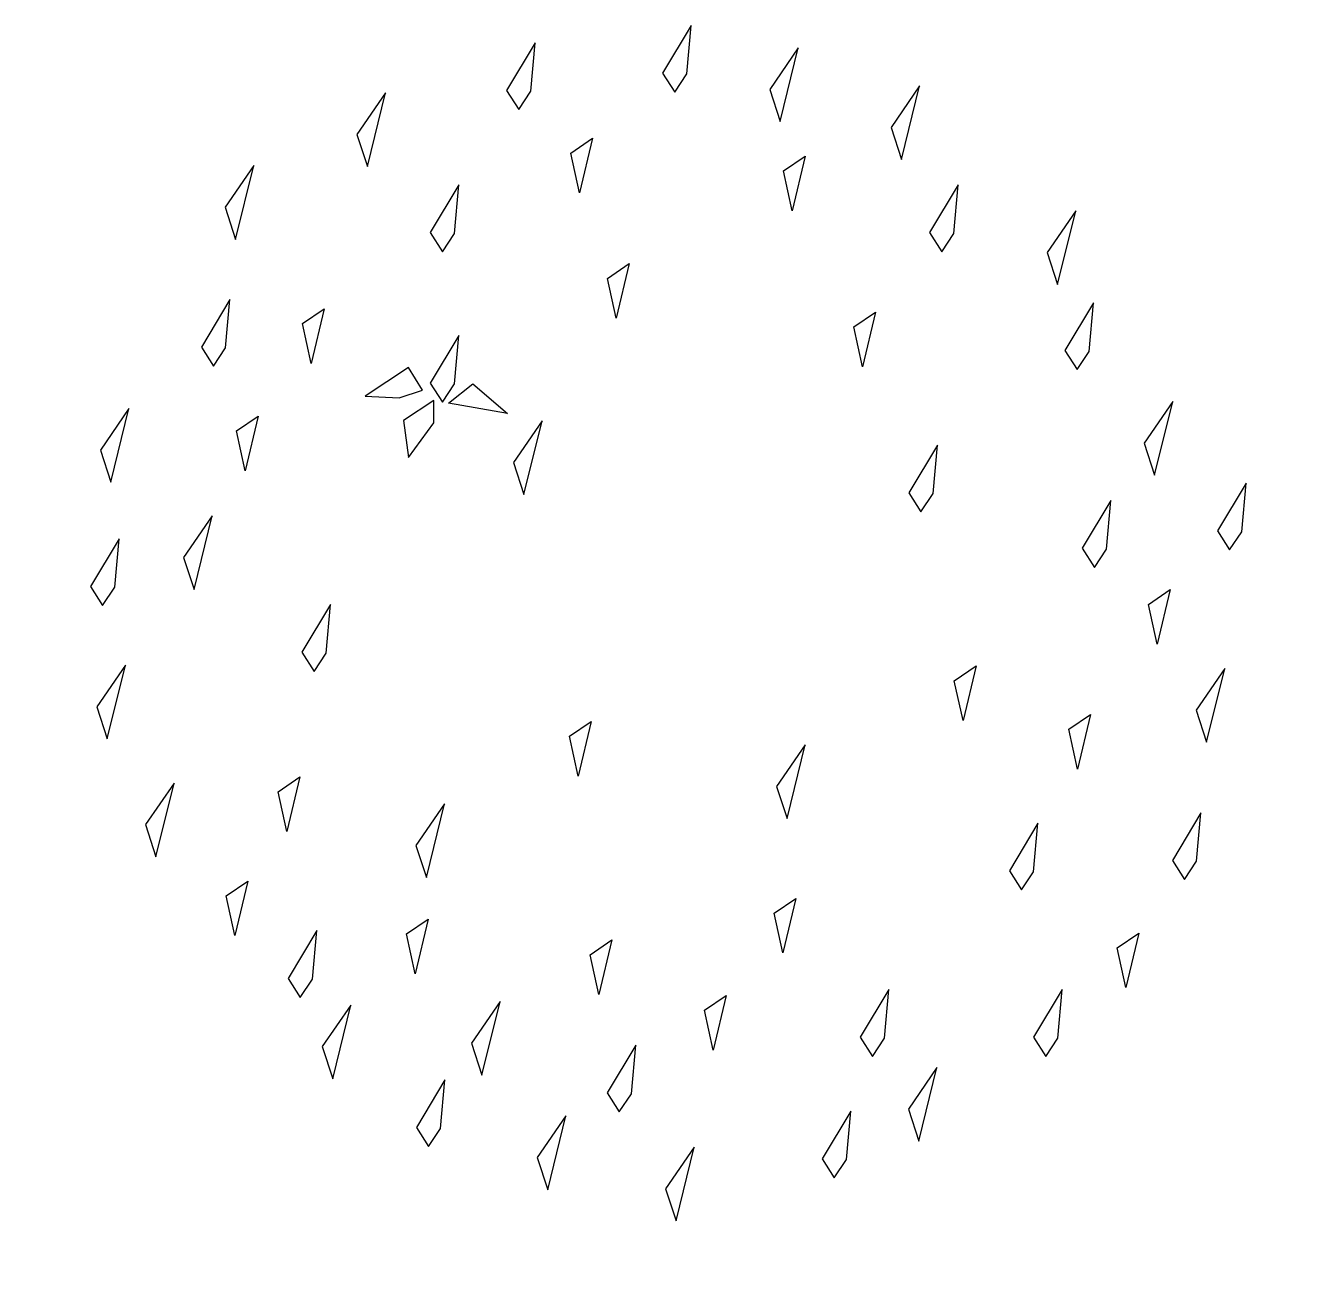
# Model space of a CAD drawing. Extents: x 574 to 1639, y 594 to 1638.
import ezdxf

# ---------------------------------------------------------------- set-up
doc = ezdxf.new("R2010")
doc.units = 0
doc.header["$MEASUREMENT"] = 0
doc.layers.get('0').update_dxf_attribs({"linetype": 'CONTINUOUS'})
doc.layers.add('ADD_LINE', color=7, linetype='CONTINUOUS')

# ---------------------------------------------------------------- blocks, each defined once
blk = doc.blocks.new('*U0')
at = {"layer": 'ADD_LINE', "color": 1, "linetype": 'Continuous', "flags": 128}
blk.add_lwpolyline([(937.673822, 1504.063851), (913.64957, 1464.02343), (923.841677, 1448.007261), (934.033784, 1463.295422), (937.673822, 1504.063851)], close=True, dxfattribs=at)
blk = doc.blocks.new('*U1')
at = {"layer": 'ADD_LINE', "color": 1, "linetype": 'Continuous', "flags": 128}
blk.add_lwpolyline([(1001.738496, 1623.457105), (977.714243, 1583.416685), (987.90635, 1567.400516), (998.098457, 1582.688677), (1001.738496, 1623.457105)], close=True, dxfattribs=at)
blk = doc.blocks.new('*U2')
at = {"layer": 'ADD_LINE', "color": 1, "linetype": 'Continuous', "flags": 128}
blk.add_lwpolyline([(1132.779873, 1638.017258), (1108.75562, 1597.976838), (1118.947727, 1581.960669), (1129.139835, 1597.24883), (1132.779873, 1638.017258)], close=True, dxfattribs=at)
blk = doc.blocks.new('*U3')
at = {"layer": 'ADD_LINE', "color": 1, "linetype": 'Continuous', "flags": 128}
blk.add_lwpolyline([(1560.848372, 976.986311), (1536.824119, 936.94589), (1547.016227, 920.929722), (1557.208334, 936.217882), (1560.848372, 976.986311)], close=True, dxfattribs=at)
blk = doc.blocks.new('*U4')
at = {"layer": 'ADD_LINE', "color": 1, "linetype": 'Continuous', "flags": 128}
blk.add_lwpolyline([(1298.765617, 828.47275), (1274.741365, 788.432329), (1284.933472, 772.416161), (1295.125579, 787.704321), (1298.765617, 828.47275)], close=True, dxfattribs=at)
blk = doc.blocks.new('*U5')
at = {"layer": 'ADD_LINE', "color": 1, "linetype": 'Continuous', "flags": 128}
blk.add_lwpolyline([(926.0257, 752.759954), (902.001447, 712.719533), (912.193554, 696.703365), (922.385662, 711.991526), (926.0257, 752.759954)], close=True, dxfattribs=at)
blk = doc.blocks.new('*U6')
at = {"layer": 'ADD_LINE', "color": 1, "linetype": 'Continuous', "flags": 128}
blk.add_lwpolyline([(1470.575423, 1405.05481), (1446.551171, 1365.014389), (1456.743278, 1348.998221), (1466.935385, 1364.286381), (1470.575423, 1405.05481)], close=True, dxfattribs=at)
blk = doc.blocks.new('*U7')
at = {"layer": 'ADD_LINE', "color": 1, "linetype": 'Continuous', "flags": 128}
blk.add_lwpolyline([(829.92869, 1151.708147), (805.904437, 1111.667726), (816.096544, 1095.651558), (826.288652, 1110.939719), (829.92869, 1151.708147)], close=True, dxfattribs=at)
blk = doc.blocks.new('*U8')
at = {"layer": 'ADD_LINE', "color": 1, "linetype": 'Continuous', "flags": 128}
blk.add_lwpolyline([(1339.534046, 1285.661555), (1315.509793, 1245.621134), (1325.701901, 1229.604966), (1335.894008, 1244.893127), (1339.534046, 1285.661555)], close=True, dxfattribs=at)
blk = doc.blocks.new('*U9')
at = {"layer": 'ADD_LINE', "color": 1, "linetype": 'Continuous', "flags": 128}
blk.add_lwpolyline([(818.280567, 877.97727), (794.256315, 837.936849), (804.448422, 821.920681), (814.640529, 837.208842), (818.280567, 877.97727)], close=True, dxfattribs=at)
blk = doc.blocks.new('*U10')
at = {"layer": 'ADD_LINE', "color": 1, "linetype": 'Continuous', "flags": 128}
blk.add_lwpolyline([(1357.00623, 1504.063851), (1332.981977, 1464.02343), (1343.174084, 1448.007261), (1353.366191, 1463.295422), (1357.00623, 1504.063851)], close=True, dxfattribs=at)
blk = doc.blocks.new('*U11')
at = {"layer": 'ADD_LINE', "color": 1, "linetype": 'Continuous', "flags": 128}
blk.add_lwpolyline([(1444.367148, 828.47275), (1420.342895, 788.432329), (1430.535002, 772.416161), (1440.727109, 787.704321), (1444.367148, 828.47275)], close=True, dxfattribs=at)
blk = doc.blocks.new('*U12')
at = {"layer": 'ADD_LINE', "color": 1, "linetype": 'Continuous', "flags": 128}
blk.add_lwpolyline([(652.294823, 1207.036729), (628.27057, 1166.996308), (638.462678, 1150.98014), (648.654785, 1166.2683), (652.294823, 1207.036729)], close=True, dxfattribs=at)
blk = doc.blocks.new('*U13')
at = {"layer": 'ADD_LINE', "color": 1, "linetype": 'Continuous', "flags": 128}
blk.add_lwpolyline([(1598.70477, 1253.629218), (1574.680517, 1213.588798), (1584.872624, 1197.572629), (1595.064732, 1212.86079), (1598.70477, 1253.629218)], close=True, dxfattribs=at)
blk = doc.blocks.new('*U14')
at = {"layer": 'ADD_LINE', "color": 1, "linetype": 'Continuous', "flags": 128}
blk.add_lwpolyline([(1485.135576, 1239.069065), (1461.111324, 1199.028645), (1471.303431, 1183.012476), (1481.495538, 1198.300637), (1485.135576, 1239.069065)], close=True, dxfattribs=at)
blk = doc.blocks.new('*U15')
at = {"layer": 'ADD_LINE', "color": 1, "linetype": 'Continuous', "flags": 128}
blk.add_lwpolyline([(1423.982933, 968.250219), (1399.958681, 928.209798), (1410.150788, 912.19363), (1420.342895, 927.481791), (1423.982933, 968.250219)], close=True, dxfattribs=at)
blk = doc.blocks.new('*U16')
at = {"layer": 'ADD_LINE', "color": 1, "linetype": 'Continuous', "flags": 128}
blk.add_lwpolyline([(1266.733281, 726.551679), (1242.709028, 686.511258), (1252.901135, 670.49509), (1263.093242, 685.78325), (1266.733281, 726.551679)], close=True, dxfattribs=at)
blk = doc.blocks.new('*U17')
at = {"layer": 'ADD_LINE', "color": 1, "linetype": 'Continuous', "flags": 128}
blk.add_lwpolyline([(745.479802, 1407.966841), (721.45555, 1367.92642), (731.647657, 1351.910251), (741.839764, 1367.198412), (745.479802, 1407.966841)], close=True, dxfattribs=at)
blk = doc.blocks.new('*U18')
at = {"layer": 'ADD_LINE', "color": 1, "linetype": 'Continuous', "flags": 128}
blk.add_lwpolyline([(1086.187383, 781.88026), (1062.163131, 741.839839), (1072.355238, 725.823671), (1082.547345, 741.111832), (1086.187383, 781.88026)], close=True, dxfattribs=at)
blk = doc.blocks.new('*U19')
at = {"layer": 'ADD_LINE', "color": 1, "linetype": 'Continuous', "flags": 128}
blk.add_lwpolyline([(1007.562609, 1306.045781), (983.538357, 1271.101414), (992.274448, 1244.165131), (1007.562609, 1306.045781)], close=True, dxfattribs=at)
blk = doc.blocks.new('*U20')
at = {"layer": 'ADD_LINE', "color": 1, "linetype": 'Continuous', "flags": 128}
blk.add_lwpolyline([(1228.512871, 1033.952973), (1204.488618, 999.008606), (1213.22471, 972.072323), (1228.512871, 1033.952973)], close=True, dxfattribs=at)
blk = doc.blocks.new('*U21')
at = {"layer": 'ADD_LINE', "color": 1, "linetype": 'Continuous', "flags": 128}
blk.add_lwpolyline([(1580.868574, 1098.017646), (1556.844322, 1063.073279), (1565.580414, 1036.136996), (1580.868574, 1098.017646)], close=True, dxfattribs=at)
blk = doc.blocks.new('*U22')
at = {"layer": 'ADD_LINE', "color": 1, "linetype": 'Continuous', "flags": 128}
blk.add_lwpolyline([(1222.68881, 1619.271125), (1198.664557, 1584.326757), (1207.400649, 1557.390474), (1222.68881, 1619.271125)], close=True, dxfattribs=at)
blk = doc.blocks.new('*U23')
at = {"layer": 'ADD_LINE', "color": 1, "linetype": 'Continuous', "flags": 128}
blk.add_lwpolyline([(925.661688, 984.448453), (901.637435, 949.504085), (910.373527, 922.567802), (925.661688, 984.448453)], close=True, dxfattribs=at)
blk = doc.blocks.new('*U24')
at = {"layer": 'ADD_LINE', "color": 1, "linetype": 'Continuous', "flags": 128}
blk.add_lwpolyline([(972.254178, 818.462708), (948.229925, 783.518341), (956.966017, 756.582058), (972.254178, 818.462708)], close=True, dxfattribs=at)
blk = doc.blocks.new('*U25')
at = {"layer": 'ADD_LINE', "color": 1, "linetype": 'Continuous', "flags": 128}
blk.add_lwpolyline([(1135.327892, 696.157423), (1111.303639, 661.213055), (1120.039731, 634.276772), (1135.327892, 696.157423)], close=True, dxfattribs=at)
blk = doc.blocks.new('*U26')
at = {"layer": 'ADD_LINE', "color": 1, "linetype": 'Continuous', "flags": 128}
blk.add_lwpolyline([(698.523301, 1001.920636), (674.499048, 966.976269), (683.23514, 940.039986), (698.523301, 1001.920636)], close=True, dxfattribs=at)
blk = doc.blocks.new('*U27')
at = {"layer": 'ADD_LINE', "color": 1, "linetype": 'Continuous', "flags": 128}
blk.add_lwpolyline([(1537.188115, 1322.244003), (1513.163863, 1287.299636), (1521.899955, 1260.363353), (1537.188115, 1322.244003)], close=True, dxfattribs=at)
blk = doc.blocks.new('*U28')
at = {"layer": 'ADD_LINE', "color": 1, "linetype": 'Continuous', "flags": 128}
blk.add_lwpolyline([(730.555637, 1226.146993), (706.531385, 1191.202626), (715.267477, 1164.266343), (730.555637, 1226.146993)], close=True, dxfattribs=at)
blk = doc.blocks.new('*U29')
at = {"layer": 'ADD_LINE', "color": 1, "linetype": 'Continuous', "flags": 128}
blk.add_lwpolyline([(876.157168, 1581.414727), (852.132915, 1546.47036), (860.869007, 1519.534076), (876.157168, 1581.414727)], close=True, dxfattribs=at)
blk = doc.blocks.new('*U30')
at = {"layer": 'ADD_LINE', "color": 1, "linetype": 'Continuous', "flags": 128}
blk.add_lwpolyline([(1339.170034, 763.134127), (1315.145781, 728.189759), (1323.881873, 701.253476), (1339.170034, 763.134127)], close=True, dxfattribs=at)
blk = doc.blocks.new('*U31')
at = {"layer": 'ADD_LINE', "color": 1, "linetype": 'Continuous', "flags": 128}
blk.add_lwpolyline([(1324.609881, 1587.238788), (1300.585628, 1552.294421), (1309.32172, 1525.358138), (1324.609881, 1587.238788)], close=True, dxfattribs=at)
blk = doc.blocks.new('*U32')
at = {"layer": 'ADD_LINE', "color": 1, "linetype": 'Continuous', "flags": 128}
blk.add_lwpolyline([(1455.651258, 1482.405686), (1431.627006, 1447.461319), (1440.363098, 1420.525036), (1455.651258, 1482.405686)], close=True, dxfattribs=at)
blk = doc.blocks.new('*U33')
at = {"layer": 'ADD_LINE', "color": 1, "linetype": 'Continuous', "flags": 128}
blk.add_lwpolyline([(847.036862, 815.550677), (823.012609, 780.60631), (831.748701, 753.670027), (847.036862, 815.550677)], close=True, dxfattribs=at)
blk = doc.blocks.new('*U34')
at = {"layer": 'ADD_LINE', "color": 1, "linetype": 'Continuous', "flags": 128}
blk.add_lwpolyline([(1027.582759, 722.365698), (1003.558507, 687.421331), (1012.294598, 660.485048), (1027.582759, 722.365698)], close=True, dxfattribs=at)
blk = doc.blocks.new('*U35')
at = {"layer": 'ADD_LINE', "color": 1, "linetype": 'Continuous', "flags": 128}
blk.add_lwpolyline([(657.754872, 1100.929677), (633.73062, 1065.98531), (642.466712, 1039.049026), (657.754872, 1100.929677)], close=True, dxfattribs=at)
blk = doc.blocks.new('*U36')
at = {"layer": 'ADD_LINE', "color": 1, "linetype": 'Continuous', "flags": 128}
blk.add_lwpolyline([(660.666903, 1316.419942), (636.64265, 1281.475574), (645.378742, 1254.539291), (660.666903, 1316.419942)], close=True, dxfattribs=at)
blk = doc.blocks.new('*U37')
at = {"layer": 'ADD_LINE', "color": 1, "linetype": 'Continuous', "flags": 128}
blk.add_lwpolyline([(765.500005, 1520.262084), (741.475752, 1485.317717), (750.211844, 1458.381434), (765.500005, 1520.262084)], close=True, dxfattribs=at)
blk = doc.blocks.new('*U38')
at = {"layer": 'ADD_LINE', "color": 1, "linetype": 'Continuous', "flags": 128}
blk.add_lwpolyline([(1038.866924, 1497.329842), (1031.586847, 1530.818194), (1049.787039, 1543.194324), (1038.866924, 1497.329842)], close=True, dxfattribs=at)
blk = doc.blocks.new('*U39')
at = {"layer": 'ADD_LINE', "color": 1, "linetype": 'Continuous', "flags": 128}
blk.add_lwpolyline([(1217.592784, 1482.405706), (1210.312708, 1515.894058), (1228.512899, 1528.270188), (1217.592784, 1482.405706)], close=True, dxfattribs=at)
blk = doc.blocks.new('*U40')
at = {"layer": 'ADD_LINE', "color": 1, "linetype": 'Continuous', "flags": 128}
blk.add_lwpolyline([(1497.875731, 830.11083), (1490.595655, 863.599182), (1508.795846, 875.975312), (1497.875731, 830.11083)], close=True, dxfattribs=at)
blk = doc.blocks.new('*U41')
at = {"layer": 'ADD_LINE', "color": 1, "linetype": 'Continuous', "flags": 128}
blk.add_lwpolyline([(749.483865, 873.791289), (742.203789, 907.279641), (760.40398, 919.655771), (749.483865, 873.791289)], close=True, dxfattribs=at)
blk = doc.blocks.new('*U42')
at = {"layer": 'ADD_LINE', "color": 1, "linetype": 'Continuous', "flags": 128}
blk.add_lwpolyline([(758.219957, 1264.00339), (750.939881, 1297.491742), (769.140072, 1309.867872), (758.219957, 1264.00339)], close=True, dxfattribs=at)
blk = doc.blocks.new('*U43')
at = {"layer": 'ADD_LINE', "color": 1, "linetype": 'Continuous', "flags": 128}
blk.add_lwpolyline([(1151.344089, 777.694279), (1144.064012, 811.182631), (1162.264204, 823.558761), (1151.344089, 777.694279)], close=True, dxfattribs=at)
blk = doc.blocks.new('*U44')
at = {"layer": 'ADD_LINE', "color": 1, "linetype": 'Continuous', "flags": 128}
blk.add_lwpolyline([(900.909457, 841.758952), (893.62938, 875.247304), (911.829572, 887.623434), (900.909457, 841.758952)], close=True, dxfattribs=at)
blk = doc.blocks.new('*U45')
at = {"layer": 'ADD_LINE', "color": 1, "linetype": 'Continuous', "flags": 128}
blk.add_lwpolyline([(1055.247079, 824.286769), (1047.967002, 857.775121), (1066.167194, 870.151251), (1055.247079, 824.286769)], close=True, dxfattribs=at)
blk = doc.blocks.new('*U46')
at = {"layer": 'ADD_LINE', "color": 1, "linetype": 'Continuous', "flags": 128}
blk.add_lwpolyline([(1209.584701, 859.231136), (1202.304625, 892.719488), (1220.504816, 905.095618), (1209.584701, 859.231136)], close=True, dxfattribs=at)
blk = doc.blocks.new('*U47')
at = {"layer": 'ADD_LINE', "color": 1, "linetype": 'Continuous', "flags": 128}
blk.add_lwpolyline([(1457.107303, 1013.568758), (1449.827226, 1047.05711), (1468.027417, 1059.43324), (1457.107303, 1013.568758)], close=True, dxfattribs=at)
blk = doc.blocks.new('*U48')
at = {"layer": 'ADD_LINE', "color": 1, "linetype": 'Continuous', "flags": 128}
blk.add_lwpolyline([(1524.084006, 1118.40186), (1516.80393, 1151.890212), (1535.004121, 1164.266342), (1524.084006, 1118.40186)], close=True, dxfattribs=at)
blk = doc.blocks.new('*U49')
at = {"layer": 'ADD_LINE', "color": 1, "linetype": 'Continuous', "flags": 128}
blk.add_lwpolyline([(793.164324, 961.152207), (785.884248, 994.640559), (804.084439, 1007.016689), (793.164324, 961.152207)], close=True, dxfattribs=at)
blk = doc.blocks.new('*U50')
at = {"layer": 'ADD_LINE', "color": 1, "linetype": 'Continuous', "flags": 128}
blk.add_lwpolyline([(813.548539, 1354.276339), (806.268462, 1387.764691), (824.468653, 1400.140821), (813.548539, 1354.276339)], close=True, dxfattribs=at)
blk = doc.blocks.new('*U51')
at = {"layer": 'ADD_LINE', "color": 1, "linetype": 'Continuous', "flags": 128}
blk.add_lwpolyline([(1361.010293, 1054.337186), (1353.730216, 1087.825538), (1371.930407, 1100.201669), (1361.010293, 1054.337186)], close=True, dxfattribs=at)
blk = doc.blocks.new('*U52')
at = {"layer": 'ADD_LINE', "color": 1, "linetype": 'Continuous', "flags": 128}
blk.add_lwpolyline([(1037.774895, 1007.744697), (1030.494819, 1041.233049), (1048.69501, 1053.609179), (1037.774895, 1007.744697)], close=True, dxfattribs=at)
blk = doc.blocks.new('*U53')
at = {"layer": 'ADD_LINE', "color": 1, "linetype": 'Continuous', "flags": 128}
blk.add_lwpolyline([(1276.561405, 1351.364308), (1269.281328, 1384.85266), (1287.48152, 1397.22879), (1276.561405, 1351.364308)], close=True, dxfattribs=at)
blk = doc.blocks.new('*U54')
at = {"layer": 'ADD_LINE', "color": 1, "linetype": 'Continuous', "flags": 128}
blk.add_lwpolyline([(1069.807232, 1392.132737), (1062.527155, 1425.621089), (1080.727347, 1437.997219), (1069.807232, 1392.132737)], close=True, dxfattribs=at)

msp = doc.modelspace()

# ---------------------------------------------------------------- linework, layer by layer
at = {"color": 1, "linetype": 'Continuous', "flags": 128}
for points in [[(937.673858, 1377.754529), (913.649605, 1337.714108), (923.841712, 1321.69794), (934.033819, 1336.9861), (937.673858, 1377.754529)], [(907.097536, 1331.890047), (895.449414, 1350.818246), (859.049031, 1326.793993), (887.44133, 1325.337978), (907.097536, 1331.890047)], [(928.937766, 1320.969932), (949.32198, 1336.9861), (978.442286, 1312.23384), (928.937766, 1320.969932)], [(916.561636, 1323.153955), (891.081368, 1306.409779), (895.449414, 1275.10545), (916.561636, 1304.225756), (916.561636, 1323.153955)]]:
    msp.add_lwpolyline(points, close=True, dxfattribs=at)

# ---------------------------------------------------------------- block references
at = {"color": 1, "linetype": 'Continuous'}
for name in ['*U2', '*U1', '*U22', '*U29', '*U31', '*U38', '*U39', '*U37', '*U0', '*U10', '*U32', '*U54', '*U17', '*U50', '*U53', '*U6', '*U27', '*U36', '*U42', '*U19', '*U8', '*U13', '*U14', '*U28', '*U12', '*U48', '*U7', '*U35', '*U51', '*U21', '*U47', '*U52', '*U20', '*U26', '*U49', '*U23', '*U3', '*U15', '*U41', '*U46', '*U44', '*U9', '*U40', '*U45', '*U43', '*U4', '*U11', '*U33', '*U24', '*U18', '*U30', '*U5', '*U16', '*U34', '*U25']:
    msp.add_blockref(name, (0, 0), dxfattribs=at)

doc.saveas('drawing.dxf')
